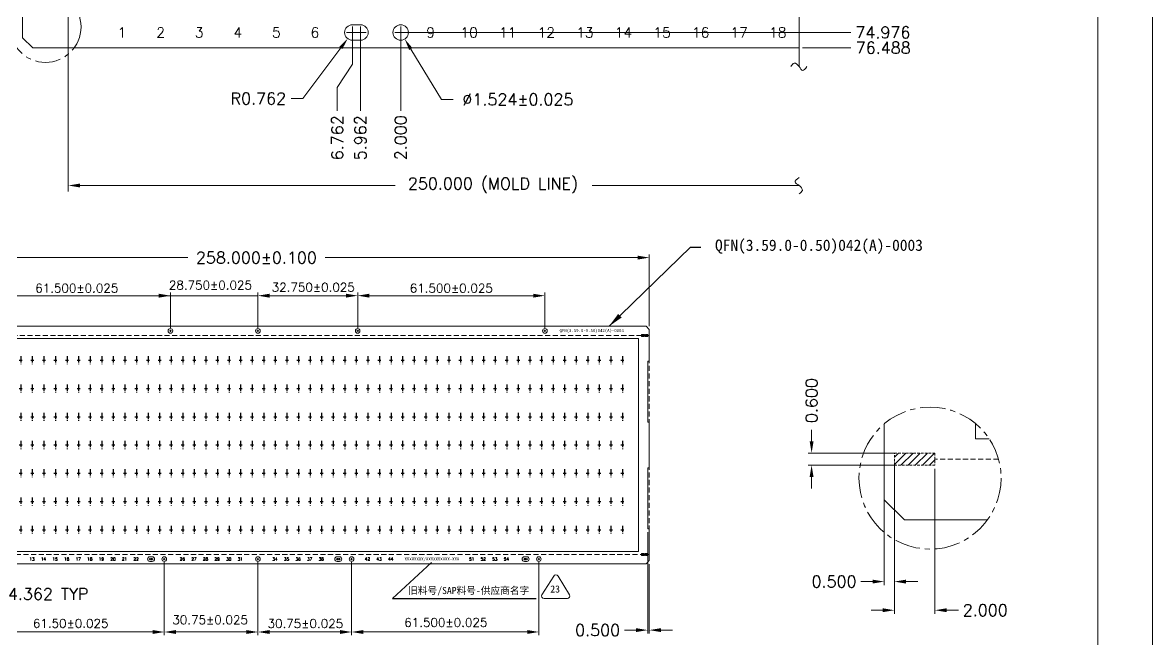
# Model space of a CAD drawing. Header units: millimetres. Extents: x 4471 to 10624, y 832 to 10725.
# Drawn here: x 4535.5 to 4646.8, y 1610.9 to 1671.7 of the extents above; entities that cross this region are included whole.
import ezdxf

# ---------------------------------------------------------------- set-up
doc = ezdxf.new("R2010")
doc.units = ezdxf.units.MM
for name, pattern in [('CENTER', [2, 1.25, -0.25, 0.25, -0.25]), ('DASHED', [0.75, 0.5, -0.25]), ('HIDDEN', [0.375, 0.25, -0.125])]:
    doc.linetypes.add(name, pattern=pattern)
for name, color, linetype in [('1', 7, 'Continuous'), ('1D', 4, 'Continuous'), ('ETCH', 4, 'Continuous'), ('中心线', 1, 'CENTER'), ('图层1实体', 7, 'Continuous'), ('标注', 6, 'Continuous')]:
    doc.layers.add(name, color=color, linetype=linetype)
doc.layers.add('DIM', color=4, linetype='Continuous', lineweight=18)
doc.styles.add('SIMPLEX', font='SIMPLEX')
doc.styles.get("Standard").update_dxf_attribs({"font": 'SimSun.ttf'})
doc.styles.add('宋体', font='SimSun.ttf')
doc.dimstyles.new('ISO-25', dxfattribs={"dimtxt": 0.1, "dimasz": 0.08, "dimexe": 0.015, "dimexo": 0.015, "dimgap": 0.02, "dimtad": 0, "dimzin": 1, "dimdsep": 46, "dimtxsty": 'Standard', "dimcen": 0.1, "dimadec": 0, "dimazin": 0, "dimtfac": 1, "dimtmove": 0, "dimatfit": 3, "dimfxl": 1, "dimarcsym": 0})
doc.dimstyles.get("Standard").update_dxf_attribs({"dimtxt": 0.18, "dimasz": 0.18, "dimexe": 0.18, "dimexo": 0.0625, "dimgap": 0.09, "dimtad": 0, "dimtih": 1, "dimtoh": 1, "dimdec": 4, "dimzin": 0, "dimdsep": 46, "dimtxsty": 'Standard', "dimcen": 0.09, "dimadec": 0, "dimazin": 0, "dimtfac": 1, "dimtdec": 4, "dimtofl": 0, "dimtmove": 0, "dimatfit": 3, "dimfxl": 1, "dimtolj": 1, "dimtzin": 0, "dimarcsym": 0})

# ---------------------------------------------------------------- blocks, each defined once
blk = doc.blocks.new('*U36')
at = {"layer": '中心线', "ltscale": 0.5}
for p, q in [((0, 0.396), (0, -0.396)), ((-0.1485, 0), (0.1485, 0))]:
    blk.add_line(p, q, dxfattribs=at)
blk = doc.blocks.new('*U37')
at = {"color": 0, "linetype": 'ByBlock', "lineweight": -2}
for p in [(0, 16.74), (1.14, 16.74), (2.28, 16.74), (3.42, 16.74), (4.56, 16.74), (5.7, 16.74), (6.84, 16.74), (7.98, 16.74), (9.12, 16.74), (10.26, 16.74), (11.4, 16.74), (12.54, 16.74), (13.68, 16.74), (14.82, 16.74), (15.96, 16.74), (17.1, 16.74), (18.24, 16.74), (19.38, 16.74), (20.52, 16.74), (21.66, 16.74), (22.8, 16.74), (23.94, 16.74), (25.08, 16.74), (26.22, 16.74), (27.36, 16.74), (28.5, 16.74), (29.64, 16.74), (30.78, 16.74), (31.92, 16.74), (33.06, 16.74), (34.2, 16.74), (35.34, 16.74), (36.48, 16.74), (37.62, 16.74), (38.76, 16.74), (39.9, 16.74), (41.04, 16.74), (42.18, 16.74), (43.32, 16.74), (44.46, 16.74), (45.6, 16.74), (46.74, 16.74), (47.88, 16.74), (49.02, 16.74), (50.16, 16.74), (51.3, 16.74), (52.44, 16.74), (53.58, 16.74), (54.72, 16.74), (55.86, 16.74), (57, 16.74), (58.14, 16.74), (59.28, 16.74), (60.42, 16.74), (61.56, 16.74), (62.7, 16.74), (63.84, 16.74), (64.98, 16.74), (66.12, 16.74), (67.26, 16.74), (68.4, 16.74), (69.54, 16.74), (70.68, 16.74), (71.82, 16.74), (0, 13.95), (1.14, 13.95), (2.28, 13.95), (3.42, 13.95), (4.56, 13.95), (5.7, 13.95), (6.84, 13.95), (7.98, 13.95), (9.12, 13.95), (10.26, 13.95), (11.4, 13.95), (12.54, 13.95), (13.68, 13.95), (14.82, 13.95), (15.96, 13.95), (17.1, 13.95), (18.24, 13.95), (19.38, 13.95), (20.52, 13.95), (21.66, 13.95), (22.8, 13.95), (23.94, 13.95), (25.08, 13.95), (26.22, 13.95), (27.36, 13.95), (28.5, 13.95), (29.64, 13.95), (30.78, 13.95), (31.92, 13.95), (33.06, 13.95), (34.2, 13.95), (35.34, 13.95), (36.48, 13.95), (37.62, 13.95), (38.76, 13.95), (39.9, 13.95), (41.04, 13.95), (42.18, 13.95), (43.32, 13.95), (44.46, 13.95), (45.6, 13.95), (46.74, 13.95), (47.88, 13.95), (49.02, 13.95), (50.16, 13.95), (51.3, 13.95), (52.44, 13.95), (53.58, 13.95), (54.72, 13.95), (55.86, 13.95), (57, 13.95), (58.14, 13.95), (59.28, 13.95), (60.42, 13.95), (61.56, 13.95), (62.7, 13.95), (63.84, 13.95), (64.98, 13.95), (66.12, 13.95), (67.26, 13.95), (68.4, 13.95), (69.54, 13.95), (70.68, 13.95), (71.82, 13.95), (0, 11.16), (1.14, 11.16), (2.28, 11.16), (3.42, 11.16), (4.56, 11.16), (5.7, 11.16), (6.84, 11.16), (7.98, 11.16), (9.12, 11.16), (10.26, 11.16), (11.4, 11.16), (12.54, 11.16), (13.68, 11.16), (14.82, 11.16), (15.96, 11.16), (17.1, 11.16), (18.24, 11.16), (19.38, 11.16), (20.52, 11.16), (21.66, 11.16), (22.8, 11.16), (23.94, 11.16), (25.08, 11.16), (26.22, 11.16), (27.36, 11.16), (28.5, 11.16), (29.64, 11.16), (30.78, 11.16), (31.92, 11.16), (33.06, 11.16), (34.2, 11.16), (35.34, 11.16), (36.48, 11.16), (37.62, 11.16), (38.76, 11.16), (39.9, 11.16), (41.04, 11.16), (42.18, 11.16), (43.32, 11.16), (44.46, 11.16), (45.6, 11.16), (46.74, 11.16), (47.88, 11.16), (49.02, 11.16), (50.16, 11.16), (51.3, 11.16), (52.44, 11.16), (53.58, 11.16), (54.72, 11.16), (55.86, 11.16), (57, 11.16), (58.14, 11.16), (59.28, 11.16), (60.42, 11.16), (61.56, 11.16), (62.7, 11.16), (63.84, 11.16), (64.98, 11.16), (66.12, 11.16), (67.26, 11.16), (68.4, 11.16), (69.54, 11.16), (70.68, 11.16), (71.82, 11.16), (0, 8.37), (1.14, 8.37), (2.28, 8.37), (3.42, 8.37), (4.56, 8.37), (5.7, 8.37), (6.84, 8.37), (7.98, 8.37), (9.12, 8.37), (10.26, 8.37), (11.4, 8.37), (12.54, 8.37), (13.68, 8.37), (14.82, 8.37), (15.96, 8.37), (17.1, 8.37), (18.24, 8.37), (19.38, 8.37), (20.52, 8.37), (21.66, 8.37), (22.8, 8.37), (23.94, 8.37), (25.08, 8.37), (26.22, 8.37), (27.36, 8.37), (28.5, 8.37), (29.64, 8.37), (30.78, 8.37), (31.92, 8.37), (33.06, 8.37), (34.2, 8.37), (35.34, 8.37), (36.48, 8.37), (37.62, 8.37), (38.76, 8.37), (39.9, 8.37), (41.04, 8.37), (42.18, 8.37), (43.32, 8.37), (44.46, 8.37), (45.6, 8.37), (46.74, 8.37), (47.88, 8.37), (49.02, 8.37), (50.16, 8.37), (51.3, 8.37), (52.44, 8.37), (53.58, 8.37), (54.72, 8.37), (55.86, 8.37), (57, 8.37), (58.14, 8.37), (59.28, 8.37), (60.42, 8.37), (61.56, 8.37), (62.7, 8.37), (63.84, 8.37), (64.98, 8.37), (66.12, 8.37), (67.26, 8.37), (68.4, 8.37), (69.54, 8.37), (70.68, 8.37), (71.82, 8.37), (0, 5.58), (1.14, 5.58), (2.28, 5.58), (3.42, 5.58), (4.56, 5.58), (5.7, 5.58), (6.84, 5.58), (7.98, 5.58), (9.12, 5.58), (10.26, 5.58), (11.4, 5.58), (12.54, 5.58), (13.68, 5.58), (14.82, 5.58), (15.96, 5.58), (17.1, 5.58), (18.24, 5.58), (19.38, 5.58), (20.52, 5.58), (21.66, 5.58), (22.8, 5.58), (23.94, 5.58), (25.08, 5.58), (26.22, 5.58), (27.36, 5.58), (28.5, 5.58), (29.64, 5.58), (30.78, 5.58), (31.92, 5.58), (33.06, 5.58), (34.2, 5.58), (35.34, 5.58), (36.48, 5.58), (37.62, 5.58), (38.76, 5.58), (39.9, 5.58), (41.04, 5.58), (42.18, 5.58), (43.32, 5.58), (44.46, 5.58), (45.6, 5.58), (46.74, 5.58), (47.88, 5.58), (49.02, 5.58), (50.16, 5.58), (51.3, 5.58), (52.44, 5.58), (53.58, 5.58), (54.72, 5.58), (55.86, 5.58), (57, 5.58), (58.14, 5.58), (59.28, 5.58), (60.42, 5.58), (61.56, 5.58), (62.7, 5.58), (63.84, 5.58), (64.98, 5.58), (66.12, 5.58), (67.26, 5.58), (68.4, 5.58), (69.54, 5.58), (70.68, 5.58), (71.82, 5.58), (0, 2.79), (1.14, 2.79), (2.28, 2.79), (3.42, 2.79), (4.56, 2.79), (5.7, 2.79), (6.84, 2.79), (7.98, 2.79), (9.12, 2.79), (10.26, 2.79), (11.4, 2.79), (12.54, 2.79), (13.68, 2.79), (14.82, 2.79), (15.96, 2.79), (17.1, 2.79), (18.24, 2.79), (19.38, 2.79), (20.52, 2.79), (21.66, 2.79), (22.8, 2.79), (23.94, 2.79), (25.08, 2.79), (26.22, 2.79), (27.36, 2.79), (28.5, 2.79), (29.64, 2.79), (30.78, 2.79), (31.92, 2.79), (33.06, 2.79), (34.2, 2.79), (35.34, 2.79), (36.48, 2.79), (37.62, 2.79), (38.76, 2.79), (39.9, 2.79), (41.04, 2.79), (42.18, 2.79), (43.32, 2.79), (44.46, 2.79), (45.6, 2.79), (46.74, 2.79), (47.88, 2.79), (49.02, 2.79), (50.16, 2.79), (51.3, 2.79), (52.44, 2.79), (53.58, 2.79), (54.72, 2.79), (55.86, 2.79), (57, 2.79), (58.14, 2.79), (59.28, 2.79), (60.42, 2.79), (61.56, 2.79), (62.7, 2.79), (63.84, 2.79), (64.98, 2.79), (66.12, 2.79), (67.26, 2.79), (68.4, 2.79), (69.54, 2.79), (70.68, 2.79), (71.82, 2.79), (0, 0), (1.14, 0), (2.28, 0), (3.42, 0), (4.56, 0), (5.7, 0), (6.84, 0), (7.98, 0), (9.12, 0), (10.26, 0), (11.4, 0), (12.54, 0), (13.68, 0), (14.82, 0), (15.96, 0), (17.1, 0), (18.24, 0), (19.38, 0), (20.52, 0), (21.66, 0), (22.8, 0), (23.94, 0), (25.08, 0), (26.22, 0), (27.36, 0), (28.5, 0), (29.64, 0), (30.78, 0), (31.92, 0), (33.06, 0), (34.2, 0), (35.34, 0), (36.48, 0), (37.62, 0), (38.76, 0), (39.9, 0), (41.04, 0), (42.18, 0), (43.32, 0), (44.46, 0), (45.6, 0), (46.74, 0), (47.88, 0), (49.02, 0), (50.16, 0), (51.3, 0), (52.44, 0), (53.58, 0), (54.72, 0), (55.86, 0), (57, 0), (58.14, 0), (59.28, 0), (60.42, 0), (61.56, 0), (62.7, 0), (63.84, 0), (64.98, 0), (66.12, 0), (67.26, 0), (68.4, 0), (69.54, 0), (70.68, 0), (71.82, 0)]:
    blk.add_blockref('*U36', p, dxfattribs=at)

msp = doc.modelspace()

# ---------------------------------------------------------------- hatches: boundary and pattern name
at = {"layer": 'ETCH', "lineweight": 9}
h = msp.add_hatch(dxfattribs=at)
h.set_pattern_fill('ANSI31', color=256, scale=4, style=0)
h.set_pattern_definition([(45, (4698.8691, 1775.65233), (-0.3535534, 0.3535534), [])])
h.paths.add_polyline_path([(4621.3691, 1773.2763), (4621.3691, 1772.0763), (4625.3691, 1772.0763), (4625.3691, 1773.2763)])
h.paths.add_polyline_path([(4621.3691, 1628.0763), (4621.3691, 1629.2763), (4625.3691, 1629.2763), (4625.3691, 1628.0763)])
h = msp.add_hatch(dxfattribs=at)
h.set_pattern_fill('ANSI31', color=256, scale=0.6, style=0)
h.set_pattern_definition([(45, (4240.39599, 1640.641675), (-0.053033009, 0.053033009), [])])
h.paths.add_polyline_path([(4519.966, 1640.9581), (4519.966, 1640.7781), (4520.566, 1640.7781), (4520.566, 1640.9581)])
h.paths.add_polyline_path([(4519.966, 1619.1781), (4519.966, 1619.3581), (4520.566, 1619.3581), (4520.566, 1619.1781)])
h.paths.add_polyline_path([(4597.066, 1619.1781), (4597.066, 1619.3581), (4596.466, 1619.3581), (4596.466, 1619.1781)])
h.paths.add_polyline_path([(4597.066, 1640.9581), (4597.066, 1640.7781), (4596.466, 1640.7781), (4596.466, 1640.9581)])

# ---------------------------------------------------------------- linework, layer by layer
at = {"layer": '1', "lineweight": 9}
for p, q in [((4535.4802, 1670.2214, 0.0291), (4535.4802, 1680.7214, 0.0291)), ((4536.4802, 1669.2214, 0.0291), (4535.4802, 1670.2214, 0.0291)), ((4611.9802, 1669.2214, 0.0291), (4536.4802, 1669.2214, 0.0291)), ((4520.116, 1641.7681, 0.0291), (4596.916, 1641.7681, 0.0291)), ((4596.916, 1641.7681, 0.0291), (4597.216, 1641.4681, 0.0291)), ((4597.216, 1641.4681, 0.0291), (4597.216, 1638.3181, 0.0291)), ((4597.216, 1638.3181, 0.0291), (4597.066, 1638.3181, 0.0291)), ((4597.066, 1638.3181, 0.0291), (4597.066, 1632.3181, 0.0291)), ((4597.066, 1632.3181, 0.0291), (4597.216, 1632.3181, 0.0291)), ((4597.216, 1632.3181, 0.0291), (4597.216, 1627.8181, 0.0291)), ((4620.3691, 1624.6763, -0.1286), (4620.3691, 1632.153, -0.1286)), ((4597.216, 1627.8181, 0.0291), (4597.066, 1627.8181, 0.0291)), ((4597.066, 1627.8181, 0.0291), (4597.066, 1621.8181, 0.0291)), ((4622.3691, 1622.6763, -0.1286), (4620.3691, 1624.6763, -0.1286)), ((4597.066, 1621.8181, 0.0291), (4597.216, 1621.8181, 0.0291)), ((4597.216, 1621.8181, 0.0291), (4597.216, 1618.6681, 0.0291)), ((4630.5369, 1622.6763, -0.1286), (4622.3691, 1622.6763, -0.1286)), ((4597.216, 1618.6681, 0.0291), (4596.916, 1618.3681, 0.0291)), ((4596.916, 1618.3681, 0.0291), (4520.116, 1618.3681, 0.0291))]:
    msp.add_line(p, q, dxfattribs=at)
at = {"layer": '1', "lineweight": 9, "elevation": 0.0291}
for points in [[(4568.7682, 1669.9714, 1), (4568.7682, 1671.4954), (4567.9682, 1671.4954, 1), (4567.9682, 1669.9714)], [(4548.2524, 1618.5931, 1), (4548.2524, 1619.0503), (4548.0124, 1619.0503, 1), (4548.0124, 1618.5931)], [(4566.7024, 1618.5931, 1), (4566.7024, 1619.0503), (4566.4624, 1619.0503, 1), (4566.4624, 1618.5931)], [(4585.1524, 1618.5931, 1), (4585.1524, 1619.0503), (4584.9124, 1619.0503, 1), (4584.9124, 1618.5931)]]:
    msp.add_lwpolyline(points, format="xyb", close=True, dxfattribs=at)
at = {"layer": '1', "lineweight": 9}
for centre, radius in [((4572.7302, 1670.7334, 0.0291), 0.762), ((4550.041, 1641.3145, 0.0291), 0.2286), ((4558.666, 1641.3145, 0.0291), 0.2286), ((4568.491, 1641.3145, 0.0291), 0.2286), ((4586.941, 1641.3145, 0.0291), 0.2286), ((4549.441, 1618.8217, 0.0291), 0.2286), ((4558.666, 1618.8217, 0.0291), 0.2286), ((4567.891, 1618.8217, 0.0291), 0.2286), ((4586.341, 1618.8217, 0.0291), 0.2286)]:
    msp.add_circle(centre, radius, dxfattribs=at)
at = {"layer": '1D', "color": 6, "lineweight": 9}
msp.add_line((4611.9802, 1748.6287, 0.0291), (4611.9802, 1667.3806, 0.0291), dxfattribs=at)
at = {"layer": '1D', "lineweight": 9}
for p, q in [((4567.9682, 1670.1584, 0.0291), (4567.9682, 1671.3084, 0.0291)), ((4568.7682, 1670.1584, 0.0291), (4568.7682, 1671.3084, 0.0291)), ((4572.7302, 1670.1584, 0.0291), (4572.7302, 1671.3084, 0.0291)), ((4567.3932, 1670.7334, 0.0291), (4568.5432, 1670.7334, 0.0291)), ((4568.1932, 1670.7334, 0.0291), (4569.3432, 1670.7334, 0.0291)), ((4572.1552, 1670.7334, 0.0291), (4573.3052, 1670.7334, 0.0291)), ((4549.941, 1641.3145, 0.0291), (4550.141, 1641.3145, 0.0291)), ((4550.041, 1641.2145, 0.0291), (4550.041, 1641.4145, 0.0291)), ((4558.566, 1641.3145, 0.0291), (4558.766, 1641.3145, 0.0291)), ((4558.666, 1641.2145, 0.0291), (4558.666, 1641.4145, 0.0291)), ((4568.391, 1641.3145, 0.0291), (4568.591, 1641.3145, 0.0291)), ((4568.491, 1641.2145, 0.0291), (4568.491, 1641.4145, 0.0291)), ((4586.841, 1641.3145, 0.0291), (4587.041, 1641.3145, 0.0291)), ((4586.941, 1641.2145, 0.0291), (4586.941, 1641.4145, 0.0291)), ((4547.9124, 1618.8217, 0.0291), (4548.1124, 1618.8217, 0.0291)), ((4548.0124, 1618.7217, 0.0291), (4548.0124, 1618.9217, 0.0291)), ((4548.0324, 1618.8217, 0.0291), (4548.2324, 1618.8217, 0.0291)), ((4548.1324, 1618.7217, 0.0291), (4548.1324, 1618.9217, 0.0291)), ((4548.1524, 1618.8217, 0.0291), (4548.3524, 1618.8217, 0.0291)), ((4548.2524, 1618.7217, 0.0291), (4548.2524, 1618.9217, 0.0291)), ((4549.341, 1618.8217, 0.0291), (4549.541, 1618.8217, 0.0291)), ((4549.441, 1618.7217, 0.0291), (4549.441, 1618.9217, 0.0291)), ((4558.566, 1618.8217, 0.0291), (4558.766, 1618.8217, 0.0291)), ((4558.666, 1618.7217, 0.0291), (4558.666, 1618.9217, 0.0291)), ((4566.3624, 1618.8217, 0.0291), (4566.5624, 1618.8217, 0.0291)), ((4566.4624, 1618.7217, 0.0291), (4566.4624, 1618.9217, 0.0291)), ((4566.4824, 1618.8217, 0.0291), (4566.6824, 1618.8217, 0.0291)), ((4566.5824, 1618.7217, 0.0291), (4566.5824, 1618.9217, 0.0291)), ((4566.6024, 1618.8217, 0.0291), (4566.8024, 1618.8217, 0.0291)), ((4566.7024, 1618.7217, 0.0291), (4566.7024, 1618.9217, 0.0291)), ((4567.791, 1618.8217, 0.0291), (4567.991, 1618.8217, 0.0291)), ((4567.891, 1618.7217, 0.0291), (4567.891, 1618.9217, 0.0291)), ((4584.8124, 1618.8217, 0.0291), (4585.0124, 1618.8217, 0.0291)), ((4584.9124, 1618.7217, 0.0291), (4584.9124, 1618.9217, 0.0291)), ((4584.9324, 1618.8217, 0.0291), (4585.1324, 1618.8217, 0.0291)), ((4585.0324, 1618.7217, 0.0291), (4585.0324, 1618.9217, 0.0291)), ((4585.0524, 1618.8217, 0.0291), (4585.2524, 1618.8217, 0.0291)), ((4585.1524, 1618.7217, 0.0291), (4585.1524, 1618.9217, 0.0291)), ((4586.241, 1618.8217, 0.0291), (4586.441, 1618.8217, 0.0291)), ((4586.341, 1618.7217, 0.0291), (4586.341, 1618.9217, 0.0291))]:
    msp.add_line(p, q, dxfattribs=at)
at = {"layer": '1D', "linetype": 'HIDDEN', "lineweight": 9}
for points, elevation in [([(4597.066, 1640.9581), (4597.066, 1640.7781), (4596.466, 1640.7781), (4596.466, 1640.9581)], 0.0291), ([(4621.3691, 1628.0763), (4621.3691, 1629.2763), (4625.3691, 1629.2763), (4625.3691, 1628.0763)], -0.1286), ([(4597.066, 1619.1781), (4597.066, 1619.3581), (4596.466, 1619.3581), (4596.466, 1619.1781)], 0.0291)]:
    msp.add_lwpolyline(points, close=True, dxfattribs=dict(at, elevation=elevation))
at = {"layer": '1D', "lineweight": 9, "elevation": 0.0291}
msp.add_lwpolyline([(4521.166, 1619.5681), (4596.166, 1619.5681), (4596.166, 1640.5681), (4521.166, 1640.5681)], close=True, dxfattribs=at)
at = {"layer": '1D', "color": 1, "lineweight": 9, "elevation": -0.1286}
msp.add_lwpolyline([(4630.7113, 1630.6763), (4629.3691, 1630.6763), (4629.3691, 1632.1739)], dxfattribs=at)
at = {"layer": '1D', "color": 2, "linetype": 'CENTER', "lineweight": 9, "ltscale": 2}
for centre, radius in [((4537.7365, 1671.284, 0.0817), 3.5), ((4624.8815, 1626.8015, -0.0235), 7)]:
    msp.add_circle(centre, radius, dxfattribs=at)
at = {"layer": '1D', "lineweight": 9}
for points in [[(4612.7588, 1667.3806, 0.0291), (4612.318, 1666.981, 0.0291), (4611.9802, 1667.3806, 0.0291), (4611.5031, 1667.7032, 0.0291), (4611.1558, 1667.3806, 0.0291)], [(4611.9802, 1656.4269, 0.0291), (4611.5807, 1655.9861, 0.0291), (4611.9802, 1655.6484, 0.0291), (4612.3028, 1655.1712, 0.0291), (4611.9802, 1654.8239, 0.0291)]]:
    msp.add_spline(points, degree=3, dxfattribs=at)
at = {"layer": 'DIM', "lineweight": 9}
for p, q in [((4539.9802, 1673.016, 0.0291), (4539.9802, 1655.0687, 0.0291)), ((4567.9682, 1670.3884, 0.0291), (4567.9682, 1667.6083, 0.0291)), ((4568.7682, 1670.3884, 0.0291), (4568.7682, 1663.0083, 0.0291)), ((4572.7302, 1670.3884, 0.0291), (4572.7302, 1663.0083, 0.0291)), ((4573.0752, 1670.7334, 0.0291), (4617.0778, 1670.7334, 0.0291)), ((4566.8212, 1669.2037, 0.0291), (4563.0799, 1664.2146, 0.0291)), ((4573.7257, 1669.101, 0.0291), (4576.7538, 1664.1355, 0.0291)), ((4612.3252, 1669.2214, 0.0291), (4617.0778, 1669.2214, 0.0291)), ((4567.9682, 1667.6083, 0.0291), (4566.4865, 1665.3083, 0.0291)), ((4566.4865, 1665.3083, 0.0291), (4566.4865, 1663.0083, 0.0291)), ((4563.0799, 1664.2146, 0.0291), (4561.9299, 1664.2146, 0.0291)), ((4576.7538, 1664.1355, 0.0291), (4577.9038, 1664.1355, 0.0291)), ((4540.9856, 1655.6484, 0.0291), (4572.1922, 1655.6484, 0.0291)), ((4611.9802, 1655.6484, 0.0291), (4591.6033, 1655.6484, 0.0291)), ((4520.966, 1648.5392, 0.0291), (4551.7541, 1648.5392, 0.0291)), ((4596.066, 1648.5392, 0.0291), (4565.2779, 1648.5392, 0.0291)), ((4597.216, 1641.7681, 0.0291), (4597.216, 1648.8392, 0.0291)), ((4532.741, 1644.7859, 0.0291), (4537.7779, 1644.7859, 0.0291)), ((4558.666, 1644.7859, 0.0291), (4537.7779, 1644.7859, 0.0291)), ((4548.891, 1644.7859, 0.0291), (4547.741, 1644.7859, 0.0291)), ((4550.041, 1641.6145, 0.0291), (4550.041, 1645.0859, 0.0291)), ((4550.041, 1641.6145, 0.0291), (4550.041, 1645.0859, 0.0291)), ((4558.666, 1641.6145, 0.0291), (4558.666, 1645.0859, 0.0291)), ((4558.666, 1641.6145, 0.0291), (4558.666, 1645.0859, 0.0291)), ((4559.816, 1644.7859, 0.0291), (4560.4309, 1644.7859, 0.0291)), ((4559.816, 1644.7859, 0.0291), (4560.4309, 1644.7859, 0.0291)), ((4567.341, 1644.7859, 0.0291), (4560.4309, 1644.7859, 0.0291)), ((4568.491, 1641.6145, 0.0291), (4568.491, 1645.0859, 0.0291)), ((4568.491, 1641.6145, 0.0291), (4568.491, 1645.0859, 0.0291)), ((4569.641, 1644.7859, 0.0291), (4580.7949, 1644.7859, 0.0291)), ((4585.791, 1644.7859, 0.0291), (4580.7541, 1644.7859, 0.0291)), ((4586.941, 1641.6145, 0.0291), (4586.941, 1645.0859, 0.0291)), ((4586.941, 1641.6145, 0.0291), (4586.941, 1645.0859, 0.0291)), ((4613.2126, 1630.4263, -0.1286), (4613.2126, 1631.5763, -0.1286)), ((4621.3691, 1629.2763, -0.1286), (4612.8676, 1629.2763, -0.1286)), ((4621.3691, 1628.0763, -0.1286), (4612.8676, 1628.0763, -0.1286)), ((4621.3691, 1628.0763, -0.1286), (4621.3691, 1613.4359, -0.1286)), ((4621.3691, 1627.7313, -0.1286), (4621.3691, 1616.2562, -0.1286)), ((4625.3691, 1627.7313, -0.1286), (4625.3691, 1613.4359, -0.1286)), ((4613.2126, 1626.9263, -0.1286), (4613.2126, 1625.7763, -0.1286)), ((4620.3691, 1624.6763, -0.1286), (4620.3691, 1616.2562, -0.1286)), ((4597.066, 1621.4731, 0.0291), (4597.066, 1611.4732, 0.0291)), ((4549.441, 1618.5217, 0.0291), (4549.441, 1611.3329, 0.0291)), ((4549.441, 1618.5217, 0.0291), (4549.441, 1611.3329, 0.0291)), ((4558.666, 1618.5217, 0.0291), (4558.666, 1611.3329, 0.0291)), ((4558.666, 1618.5217, 0.0291), (4558.666, 1611.3329, 0.0291)), ((4567.891, 1618.5217, 0.0291), (4567.891, 1611.3329, 0.0291)), ((4567.891, 1618.5217, 0.0291), (4567.891, 1611.3329, 0.0291)), ((4586.341, 1618.5217, 0.0291), (4586.341, 1611.3329, 0.0291)), ((4597.216, 1618.3231, 0.0291), (4597.216, 1611.4732, 0.0291)), ((4619.2191, 1616.6012, -0.1286), (4618.0691, 1616.6012, -0.1286)), ((4622.5191, 1616.6012, -0.1286), (4623.6691, 1616.6012, -0.1286)), ((4620.2191, 1613.7809, -0.1286), (4619.0691, 1613.7809, -0.1286)), ((4626.5191, 1613.7809, -0.1286), (4627.6691, 1613.7809, -0.1286)), ((4595.916, 1611.8182, 0.0291), (4594.766, 1611.8182, 0.0291)), ((4598.366, 1611.8182, 0.0291), (4599.516, 1611.8182, 0.0291)), ((4532.141, 1611.6329, 0.0291), (4543.2541, 1611.6329, 0.0291)), ((4548.291, 1611.6329, 0.0291), (4543.2541, 1611.6329, 0.0291)), ((4550.591, 1611.6329, 0.0291), (4557.2011, 1611.6329, 0.0291)), ((4557.516, 1611.6329, 0.0291), (4557.2011, 1611.6329, 0.0291)), ((4559.816, 1611.6329, 0.0291), (4566.4261, 1611.6329, 0.0291)), ((4566.741, 1611.6329, 0.0291), (4566.4261, 1611.6329, 0.0291)), ((4569.041, 1611.6329, 0.0291), (4580.1541, 1611.6329, 0.0291)), ((4585.191, 1611.6329, 0.0291), (4580.1541, 1611.6329, 0.0291))]:
    msp.add_line(p, q, dxfattribs=at)
at = {"layer": 'DIM', "color": 6, "lineweight": 9, "ltscale": 2, "elevation": 0.0436}
msp.add_lwpolyline([(4588.2277, 1617.1436), (4589.3622, 1615.3068, -0.58729158), (4589.1493, 1614.9252), (4586.8603, 1614.9252, -0.58994045), (4586.6485, 1615.3084), (4587.8031, 1617.1452, -0.5551437)], format="xyb", close=True, dxfattribs=at)
at = {"layer": 'DIM', "lineweight": 9}
for points in [[(4566.6678, 1669.3187, 0.0291), (4566.9745, 1669.0888, 0.0291), (4567.5111, 1670.1238, 0.0291)], [(4573.8894, 1669.2008, 0.0291), (4573.5621, 1669.0012, 0.0291), (4573.127, 1670.0829, 0.0291)], [(4541.1302, 1655.84, 0.0291), (4541.1302, 1655.4567, 0.0291), (4539.9802, 1655.6484, 0.0291)], [(4596.066, 1648.7308, 0.0291), (4596.066, 1648.3475, 0.0291), (4597.216, 1648.5392, 0.0291)], [(4548.891, 1644.9776, 0.0291), (4548.891, 1644.5942, 0.0291), (4550.041, 1644.7859, 0.0291)], [(4548.891, 1644.9776, 0.0291), (4548.891, 1644.5942, 0.0291), (4550.041, 1644.7859, 0.0291)], [(4559.816, 1644.9776, 0.0291), (4559.816, 1644.5942, 0.0291), (4558.666, 1644.7859, 0.0291)], [(4559.816, 1644.9776, 0.0291), (4559.816, 1644.5942, 0.0291), (4558.666, 1644.7859, 0.0291)], [(4567.341, 1644.9776, 0.0291), (4567.341, 1644.5942, 0.0291), (4568.491, 1644.7859, 0.0291)], [(4569.641, 1644.9776, 0.0291), (4569.641, 1644.5942, 0.0291), (4568.491, 1644.7859, 0.0291)], [(4585.791, 1644.9776, 0.0291), (4585.791, 1644.5942, 0.0291), (4586.941, 1644.7859, 0.0291)], [(4613.0209, 1630.4263, -0.1286), (4613.4042, 1630.4263, -0.1286), (4613.2126, 1629.2763, -0.1286)], [(4613.0209, 1626.9263, -0.1286), (4613.4042, 1626.9263, -0.1286), (4613.2126, 1628.0763, -0.1286)], [(4619.2191, 1616.7928, -0.1286), (4619.2191, 1616.4095, -0.1286), (4620.3691, 1616.6012, -0.1286)], [(4622.5191, 1616.7928, -0.1286), (4622.5191, 1616.4095, -0.1286), (4621.3691, 1616.6012, -0.1286)], [(4620.2191, 1613.9726, -0.1286), (4620.2191, 1613.5893, -0.1286), (4621.3691, 1613.7809, -0.1286)], [(4626.5191, 1613.9726, -0.1286), (4626.5191, 1613.5893, -0.1286), (4625.3691, 1613.7809, -0.1286)], [(4548.291, 1611.8246, 0.0291), (4548.291, 1611.4413, 0.0291), (4549.441, 1611.6329, 0.0291)], [(4550.591, 1611.8246, 0.0291), (4550.591, 1611.4413, 0.0291), (4549.441, 1611.6329, 0.0291)], [(4557.516, 1611.8246, 0.0291), (4557.516, 1611.4413, 0.0291), (4558.666, 1611.6329, 0.0291)], [(4559.816, 1611.8246, 0.0291), (4559.816, 1611.4413, 0.0291), (4558.666, 1611.6329, 0.0291)], [(4566.741, 1611.8246, 0.0291), (4566.741, 1611.4413, 0.0291), (4567.891, 1611.6329, 0.0291)], [(4569.041, 1611.8246, 0.0291), (4569.041, 1611.4413, 0.0291), (4567.891, 1611.6329, 0.0291)], [(4585.191, 1611.8246, 0.0291), (4585.191, 1611.4413, 0.0291), (4586.341, 1611.6329, 0.0291)], [(4595.916, 1612.0099, 0.0291), (4595.916, 1611.6265, 0.0291), (4597.066, 1611.8182, 0.0291)], [(4598.366, 1612.0099, 0.0291), (4598.366, 1611.6265, 0.0291), (4597.216, 1611.8182, 0.0291)]]:
    msp.add_solid(points, dxfattribs=at)
at = {"layer": '图层1实体', "lineweight": 9, "elevation": 0.0616}
for points in [[(4484.8244, 1769.5311), (4646.7881, 1769.5311), (4646.7881, 1544.6229), (4484.8244, 1544.6229)], [(4504.1803, 1764.9714), (4641.3959, 1764.9714), (4641.3959, 1549.1553), (4504.1803, 1549.1553)]]:
    msp.add_lwpolyline(points, close=True, dxfattribs=at)
at = {"layer": '标注', "linetype": 'DASHED', "lineweight": 5}
for p, q in [((4597.216, 1640.8681, 0.0291), (4519.816, 1640.8681, 0.0291)), ((4597.216, 1640.8681, 0.0291), (4597.216, 1619.2681, 0.0291)), ((4631.6258, 1628.6763, -0.1286), (4625.3691, 1628.6763, -0.1286)), ((4519.816, 1619.2681, 0.0291), (4597.216, 1619.2681, 0.0291))]:
    msp.add_line(p, q, dxfattribs=at)

# ---------------------------------------------------------------- block references
at = {"lineweight": 9}
msp.add_blockref('*U37', (4522.756, 1621.6981, 0.0291), dxfattribs=at)

# ---------------------------------------------------------------- texts
at = {"layer": 'DIM', "lineweight": 9, "attachment_point": 5}
for s, insert, char_height in [('{\\Fsimplex|c134;1}', (4545.2802, 1670.7334, 0.0291), 1), ('{\\Fsimplex|c134;2}', (4549.0802, 1670.7334, 0.0291), 1), ('{\\Fsimplex|c134;3}', (4552.8802, 1670.7334, 0.0291), 1), ('{\\Fsimplex|c134;4}', (4556.6802, 1670.7334, 0.0291), 1), ('{\\Fsimplex|c134;5}', (4560.4802, 1670.7334, 0.0291), 1), ('{\\Fsimplex|c134;6}', (4564.2802, 1670.7334, 0.0291), 1), ('{\\Fsimplex|c134;9}', (4575.6802, 1670.7334, 0.0291), 1), ('{\\Fsimplex|c134;10}', (4579.4802, 1670.7334, 0.0291), 1), ('{\\Fsimplex|c134;11}', (4583.2802, 1670.7334, 0.0291), 1), ('{\\Fsimplex|c134;12}', (4587.0802, 1670.7334, 0.0291), 1), ('{\\Fsimplex|c134;13}', (4590.8802, 1670.7334, 0.0291), 1), ('{\\Fsimplex|c134;14}', (4594.6802, 1670.7334, 0.0291), 1), ('{\\Fsimplex|c134;15}', (4598.4802, 1670.7334, 0.0291), 1), ('{\\Fsimplex|c134;16}', (4602.2802, 1670.7334, 0.0291), 1), ('{\\Fsimplex|c134;17}', (4606.0802, 1670.7334, 0.0291), 1), ('{\\Fsimplex|c134;18}', (4609.8802, 1670.7334, 0.0291), 1), ('{\\Fsimplex|c134;13}', (4536.4009, 1618.8217, 0.0291), 0.3), ('{\\Fsimplex|c134;14}', (4537.5409, 1618.8217, 0.0291), 0.3), ('{\\Fsimplex|c134;15}', (4538.6809, 1618.8217, 0.0291), 0.3), ('{\\Fsimplex|c134;16}', (4539.8209, 1618.8217, 0.0291), 0.3), ('{\\Fsimplex|c134;17}', (4540.9609, 1618.8217, 0.0291), 0.3), ('{\\Fsimplex|c134;18}', (4542.1009, 1618.8217, 0.0291), 0.3), ('{\\Fsimplex|c134;19}', (4543.2409, 1618.8217, 0.0291), 0.3), ('{\\Fsimplex|c134;20}', (4544.3809, 1618.8217, 0.0291), 0.3), ('{\\Fsimplex|c134;21}', (4545.5209, 1618.8217, 0.0291), 0.3), ('{\\Fsimplex|c134;22}', (4546.6609, 1618.8217, 0.0291), 0.3), ('{\\Fsimplex|c134;26}', (4551.2209, 1618.8217, 0.0291), 0.3), ('{\\Fsimplex|c134;27}', (4552.3609, 1618.8217, 0.0291), 0.3), ('{\\Fsimplex|c134;28}', (4553.5009, 1618.8217, 0.0291), 0.3), ('{\\Fsimplex|c134;29}', (4554.6409, 1618.8217, 0.0291), 0.3), ('{\\Fsimplex|c134;30}', (4555.7809, 1618.8217, 0.0291), 0.3), ('{\\Fsimplex|c134;31}', (4556.9209, 1618.8217, 0.0291), 0.3), ('{\\Fsimplex|c134;34}', (4560.3409, 1618.8217, 0.0291), 0.3), ('{\\Fsimplex|c134;35}', (4561.4809, 1618.8217, 0.0291), 0.3), ('{\\Fsimplex|c134;36}', (4562.6209, 1618.8217, 0.0291), 0.3), ('{\\Fsimplex|c134;37}', (4563.7609, 1618.8217, 0.0291), 0.3), ('{\\Fsimplex|c134;38}', (4564.9009, 1618.8217, 0.0291), 0.3), ('{\\Fsimplex|c134;42}', (4569.4609, 1618.8217, 0.0291), 0.3), ('{\\Fsimplex|c134;43}', (4570.6009, 1618.8217, 0.0291), 0.3), ('{\\Fsimplex|c134;44}', (4571.7409, 1618.8217, 0.0291), 0.3), ('{\\C4;XXXXXXXX/\\fSimSun|b0|i0|c0|p34;XXXXXXXXXX\\fSimSun|b0|i0|c0|p34;-XXX}', (4575.8079, 1618.7959, 0.2569), 0.3), ('{\\Fsimplex|c134;51}', (4579.7209, 1618.8217, 0.0291), 0.3), ('{\\Fsimplex|c134;52}', (4580.8609, 1618.8217, 0.0291), 0.3), ('{\\Fsimplex|c134;53}', (4582.0009, 1618.8217, 0.0291), 0.3), ('{\\Fsimplex|c134;54}', (4583.1409, 1618.8217, 0.0291), 0.3)]:
    msp.add_mtext(s, dxfattribs=dict(at, insert=insert, char_height=char_height))
for s, insert, char_height, style in [('\\A1;74.976', (4620.243, 1670.7334, 0.0291), 1.15, 'SIMPLEX'), ('\\A1;76.488', (4620.2704, 1669.2214, 0.0291), 1.15, 'SIMPLEX'), ('\\A1;R0.762', (4558.7099, 1664.2146, 0.0291), 1.15, 'SIMPLEX'), ('\\A1;∅1.524±0.025', (4584.2769, 1664.1355, 0.0291), 1.15, 'SIMPLEX'), ('250.000 (MOLD LINE)', (4581.8132, 1655.6484, 0.0291), 1.15, 'SIMPLEX'), ('{\\fSimSun|b0|i0|c134|p2;QFN(3.59.0-0.50)042(A)-0003}', (4613.9378, 1649.614, 0.0291), 1.115046, 'SIMPLEX'), ('258.000±0.100', (4558.516, 1648.5392, 0.0291), 1.15, 'SIMPLEX'), ('28.750±0.025', (4553.9837, 1645.8284, 0.0291), 0.860438, 'SIMPLEX'), ('61.500±0.025', (4540.816, 1645.5321, 0.0291), 0.860438, 'SIMPLEX'), ('32.750±0.025', (4564.1159, 1645.6131, 0.0291), 0.860438, 'SIMPLEX'), ('61.500±0.025', (4577.716, 1645.5231, 0.0291), 0.860438, 'SIMPLEX'), ('{\\fSimSun|b0|i0|c134|p2;QFN(3.59.0-0.50)042(A)-0003}', (4591.5458, 1641.3145, 0.0291), 0.3, '宋体'), ('\\A1;0.500', (4615.4241, 1616.6012, -0.1286), 1.15, 'SIMPLEX'), ('4.362 TYP', (4537.9994, 1615.3782, 0.0291), 1.15, 'SIMPLEX'), ('\\A1;2.000', (4630.3141, 1613.7809, -0.1286), 1.15, 'SIMPLEX'), ('61.50±0.025', (4540.216, 1612.4823, 0.0291), 0.860438, 'SIMPLEX'), ('30.75±0.025', (4553.9579, 1612.8275, 0.0291), 0.860438, 'SIMPLEX'), ('30.75±0.025', (4563.3379, 1612.4628, 0.0291), 0.860438, 'SIMPLEX'), ('61.500±0.025', (4577.1749, 1612.5759, 0.0291), 0.860438, 'SIMPLEX'), ('\\A1;0.500', (4592.121, 1611.8182, 0.0291), 1.15, 'SIMPLEX')]:
    msp.add_mtext(s, dxfattribs=dict(at, insert=insert, char_height=char_height, style=style))
at = {"layer": 'DIM', "lineweight": 9, "char_height": 1.15, "attachment_point": 5, "rotation": 90, "style": 'SIMPLEX'}
for s, insert in [('\\A1;6.762', (4566.4865, 1660.3633, 0.0291)), ('\\A1;5.962', (4568.7682, 1660.3633, 0.0291)), ('\\A1;2.000', (4572.7302, 1660.3633, 0.0291)), ('\\A1;0.600', (4613.2126, 1634.4508, -0.1286))]:
    msp.add_mtext(s, dxfattribs=dict(at, insert=insert))
at = {"layer": 'DIM', "color": 4, "linetype": 'ByBlock', "lineweight": 9, "char_height": 0.7, "attachment_point": 5, "style": '宋体'}
for s, insert, width in [('23', (4587.9484, 1615.8666, 0.0409), 0.968274), ('旧料号/SAP料号-供应商名字', (4579.4303, 1615.6352, 0.0409), 16.428571)]:
    msp.add_mtext(s, dxfattribs=dict(at, insert=insert, width=width))

# ---------------------------------------------------------------- leaders
at = {"layer": 'DIM', "lineweight": 9}
msp.add_leader([(4593.2523, 1641.7681, 0.0291), (4601.2855, 1649.5737, 0.0291), (4602.3155, 1649.5737, 0.0291)], dimstyle='Standard', override={"dimasz": 1.5, "dimgap": 0.3, "dimtad": 1}, dxfattribs=at)
at = {"layer": 'DIM', "color": 4, "lineweight": 9}
msp.add_leader([(4575.7529, 1618.4827, 0.0145), (4571.9233, 1614.9198, 0.0145), (4586.0703, 1614.9198, 0.0145)], dimstyle='ISO-25', override={"dimasz": 0.4, "dimtad": 0}, dxfattribs=at)

doc.saveas('drawing.dxf')
